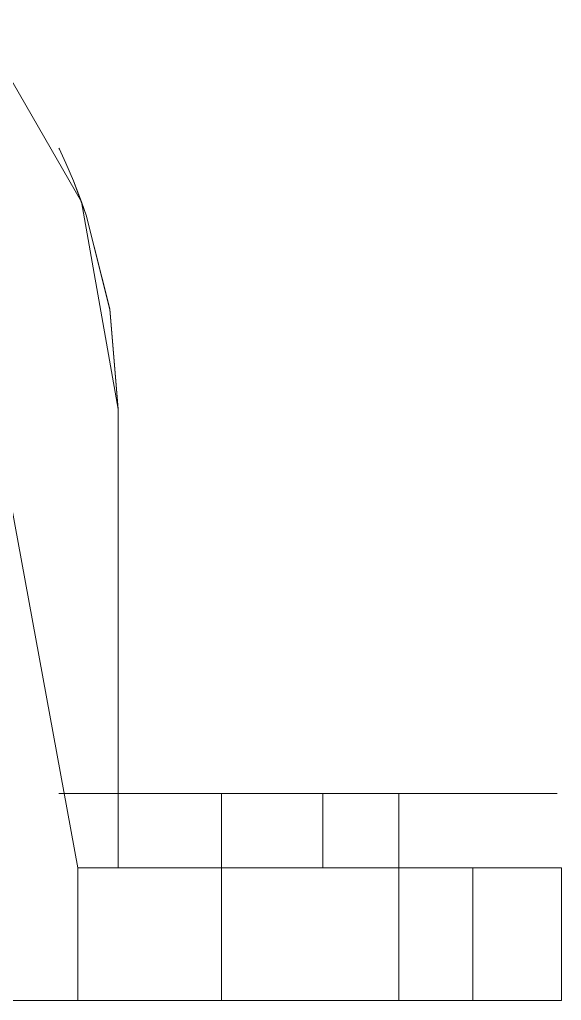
# Model space of a CAD drawing. Header units: millimetres. Extents: x 1246 to 16959, y -13818 to -1371.
# Drawn here: x 7554.5 to 7612.7, y -1500 to -1394.7 of the extents above; entities that cross this region are included whole.
import ezdxf

# ---------------------------------------------------------------- set-up
doc = ezdxf.new("R2010")
doc.units = ezdxf.units.MM
doc.header["$LTSCALE"] = 50
doc.layers.add('pio-Pillow Block - 3D', color=7, linetype='Continuous', lineweight=5)

# ---------------------------------------------------------------- blocks, each defined once
blk = doc.blocks.new('obj-02')
at = {"layer": 'pio-Pillow Block - 3D', "color": 7, "linetype": 'Continuous', "lineweight": 5, "transparency": 33554687}
for points in [[(61.16, 85.76), (49.86, 105.34)], [(49.86, 105.34), (61.16, 85.76)], [(49.86, 105.34), (61.16, 85.76)], [(61.16, 85.76), (49.86, 105.34)], [(58.74, 91.54), (58.79, 91.43)], [(58.79, 91.43), (58.74, 91.54)], [(58.74, 91.54), (58.79, 91.43)], [(58.79, 91.43), (58.74, 91.54)], [(58.94, 91.11), (58.79, 91.43)], [(58.79, 91.43), (58.94, 91.11)], [(58.94, 91.11), (58.79, 91.43)], [(58.79, 91.43), (58.94, 91.11)], [(59.49, 89.92), (58.94, 91.11)], [(58.94, 91.11), (59.49, 89.92)], [(59.49, 89.92), (58.94, 91.11)], [(58.94, 91.11), (59.49, 89.92)], [(59.49, 89.92), (60.29, 88.03)], [(60.29, 88.03), (59.49, 89.92)], [(59.49, 89.92)], [(59.49, 89.92), (60.29, 88.03)], [(60.29, 88.03), (59.49, 89.92)], [(60.29, 88.03), (61.16, 85.76)], [(61.14, 85.75), (60.29, 88.03)], [(61.16, 85.76), (60.29, 88.03)], [(60.29, 88.03), (61.14, 85.75)], [(61.14, 85.75)], [(61.66, 84.33), (61.14, 85.75)], [(61.14, 85.75), (61.66, 84.33)], [(65.09, 63.5), (61.16, 85.76)], [(61.16, 85.76), (65.09, 63.5)], [(61.16, 85.76), (65.09, 63.5)], [(61.16, 85.76)], [(65.09, 63.5), (61.16, 85.76)], [(61.16, 85.76), (61.66, 84.33)], [(61.16, 85.76)], [(61.66, 84.33), (61.16, 85.76)], [(64.19, 74.28), (61.66, 84.33)], [(61.66, 84.33), (64.2, 74.22)], [(61.66, 84.33)], [(61.66, 84.33), (64.19, 74.28), (65.09, 63.5)], [(65.09, 63.5), (64.2, 74.22), (61.66, 84.33)], [(49.81, 63.5), (49.81, 73.79), (60.76, 14.22)], [(60.76, 14.22), (49.81, 73.79), (49.81, 63.5)], [(49.81, 73.79), (60.76, 14.22), (65.09, 14.22), (65.09, 63.5)], [(65.09, 63.5), (65.09, 14.22), (60.76, 14.22), (49.81, 73.79)], [(65.09, 63.5), (65.09, 63.5), (64.19, 74.28)], [(64.2, 74.22)], [(64.2, 74.22), (65.09, 63.5), (65.09, 63.5)], [(60.76, 14.22), (60.76, 0), (49.81, 0), (49.81, 63.5)], [(49.81, 63.5), (49.81, 0), (60.76, 0), (60.76, 14.22)], [(61.66, 22.23), (65.09, 22.23), (65.09, 63.5)], [(65.09, 63.5), (65.09, 22.23), (61.66, 22.23)], [(65.09, 63.5), (65.09, 63.5), (65.09, 22.23), (65.09, 22.23)], [(65.09, 22.23), (65.09, 14.22), (65.09, 14.22), (65.09, 63.5)], [(65.09, 63.5), (65.09, 14.22), (65.09, 14.22), (65.09, 22.23)], [(65.09, 22.23), (65.09, 22.23), (65.09, 63.5), (65.09, 63.5)], [(58.74, 22.23), (59.49, 22.23)], [(58.74, 22.23)], [(58.74, 22.23)], [(59.49, 22.23), (58.74, 22.23)], [(58.74, 22.23)], [(59.49, 22.23), (58.74, 22.23)], [(58.74, 22.23), (59.49, 22.23)], [(59.49, 22.23), (61.66, 22.23)], [(59.49, 22.23)], [(59.49, 22.23)], [(61.66, 22.23), (59.49, 22.23)], [(59.49, 22.23)], [(59.49, 22.23), (61.66, 22.23)], [(61.66, 22.23), (59.49, 22.23)], [(61.66, 22.23), (65.09, 22.23)], [(65.09, 22.23), (61.66, 22.23)], [(87.09, 14.22), (87.09, 22.23), (65.09, 22.23), (65.09, 14.22), (87.09, 14.22)], [(65.09, 14.22), (65.09, 22.23), (87.09, 22.23), (87.09, 14.22), (65.09, 14.22)], [(65.09, 22.23), (87.09, 22.23)], [(87.09, 22.23), (65.09, 22.23)], [(65.09, 22.23), (65.09, 22.23)], [(65.09, 22.23)], [(65.09, 22.23), (65.09, 22.23)], [(67.6, 22.23), (67.6, 22.23)], [(67.6, 22.23)], [(68.64, 22.23), (67.6, 22.23)], [(67.6, 22.23), (68.64, 22.23)], [(67.6, 22.23), (68.64, 22.23)], [(67.6, 22.23), (67.6, 22.23)], [(68.64, 22.23), (67.6, 22.23)], [(70.59, 22.23), (68.64, 22.23)], [(68.64, 22.23), (70.59, 22.23)], [(68.64, 22.23), (70.59, 22.23)], [(70.59, 22.23), (68.64, 22.23)], [(70.59, 22.23), (73.21, 22.23)], [(73.21, 22.23), (70.59, 22.23)], [(70.59, 22.23), (73.21, 22.23)], [(73.21, 22.23), (70.59, 22.23)], [(73.21, 22.23), (76.2, 22.23)], [(76.2, 22.23), (73.21, 22.23)], [(73.21, 22.23), (76.2, 22.23), (76.2, 0), (73.21, 0)], [(76.2, 0), (76.2, 22.23), (73.21, 22.23)], [(76.2, 22.23), (95.25, 22.23)], [(76.2, 22.23)], [(95.25, 22.23), (76.2, 22.23)], [(76.2, 22.23)], [(95.25, 0), (95.25, 22.23), (76.2, 22.23), (76.2, 0), (95.25, 0)], [(76.2, 0), (76.2, 22.23), (95.25, 22.23), (95.25, 0), (76.2, 0)], [(95.83, 22.23), (87.09, 22.23), (87.09, 14.22), (95.83, 14.22)], [(87.09, 14.22), (87.09, 22.23), (95.83, 22.23)], [(95.83, 22.23), (87.09, 22.23)], [(87.09, 22.23), (95.83, 22.23)], [(98.24, 22.23), (95.25, 22.23)], [(95.25, 22.23), (98.24, 22.23)], [(98.24, 22.23), (95.25, 22.23), (95.25, 0), (98.24, 0)], [(95.25, 0), (95.25, 22.23), (98.24, 22.23)], [(103.52, 22.23), (95.83, 22.23)], [(95.83, 22.23), (103.52, 22.23)], [(95.83, 22.23), (103.52, 22.23)], [(103.52, 22.23), (95.83, 22.23)], [(100.86, 22.23), (98.24, 22.23)], [(98.24, 22.23), (100.86, 22.23)], [(100.86, 22.23), (98.24, 22.23)], [(98.24, 22.23), (100.86, 22.23)], [(102.81, 22.23), (100.86, 22.23)], [(100.86, 22.23), (102.81, 22.23)], [(102.81, 22.23), (100.86, 22.23)], [(100.86, 22.23), (102.81, 22.23)], [(103.85, 22.23), (102.81, 22.23)], [(102.81, 22.23), (103.85, 22.23)], [(103.85, 22.23), (102.81, 22.23)], [(102.81, 22.23), (103.85, 22.23)], [(109.23, 22.23), (103.52, 22.23)], [(103.52, 22.23), (109.23, 22.23)], [(103.52, 22.23), (109.23, 22.23)], [(109.23, 22.23), (103.52, 22.23)], [(103.85, 22.23), (103.85, 22.23)], [(103.85, 22.23), (103.85, 22.23)], [(112.26, 22.23), (109.23, 22.23)], [(109.23, 22.23), (112.26, 22.23)], [(109.23, 22.23), (112.26, 22.23)], [(112.26, 22.23), (109.23, 22.23)], [(112.26, 22.23), (112.26, 22.23)], [(112.26, 22.23), (112.26, 22.23)], [(65.09, 14.22), (60.76, 14.22), (60.76, 0)], [(60.76, 0), (60.76, 14.22), (65.09, 14.22)], [(65.09, 14.22), (103.21, 14.22), (103.21, 0), (60.76, 0)], [(60.76, 0), (103.21, 0), (103.21, 14.22), (65.09, 14.22)], [(103.21, 14.22), (65.09, 14.22), (65.09, 14.22), (87.09, 14.22)], [(87.09, 14.22), (65.09, 14.22), (65.09, 14.22), (103.21, 14.22)], [(95.83, 14.22), (87.09, 14.22)], [(87.09, 14.22), (95.83, 14.22)], [(95.83, 14.22), (87.09, 14.22)], [(103.52, 14.22), (95.83, 14.22)], [(95.83, 14.22), (103.52, 14.22)], [(95.83, 14.22), (103.52, 14.22)], [(103.52, 14.22), (95.83, 14.22)], [(103.21, 0), (103.21, 14.22), (106.15, 14.22)], [(106.15, 14.22), (103.21, 14.22), (103.21, 0), (106.15, 0)], [(103.21, 14.22), (106.15, 14.22), (108.8, 14.22)], [(103.21, 14.22)], [(106.15, 14.22), (103.21, 14.22)], [(103.52, 14.22), (109.23, 14.22)], [(103.52, 14.22)], [(109.23, 14.22), (103.52, 14.22)], [(103.52, 14.22), (109.23, 14.22)], [(109.23, 14.22), (103.52, 14.22)], [(106.15, 14.22), (108.8, 14.22)], [(108.8, 14.22), (106.15, 14.22)], [(108.8, 14.22), (106.15, 14.22)], [(108.8, 14.22), (110.9, 14.22)], [(110.9, 14.22), (108.8, 14.22)], [(108.8, 14.22), (110.9, 14.22)], [(112.25, 14.22), (110.9, 14.22), (108.8, 14.22)], [(112.26, 14.22), (109.23, 14.22)], [(109.23, 14.22), (112.26, 14.22)], [(109.23, 14.22), (112.26, 14.22)], [(112.26, 14.22), (109.23, 14.22)], [(110.9, 14.22), (112.25, 14.22)], [(112.25, 14.22), (110.9, 14.22)], [(110.9, 14.22), (112.25, 14.22)], [(112.25, 14.22), (112.71, 14.22), (112.71, 0), (112.25, 0)], [(112.71, 0), (112.71, 14.22), (112.25, 14.22)], [(112.71, 14.22), (112.25, 14.22)], [(112.25, 14.22), (112.71, 14.22)], [(112.26, 14.22), (112.26, 14.22)], [(112.26, 14.22), (112.26, 14.22)], [(112.71, 14.22), (112.71, 14.22), (112.71, 0), (112.71, 0), (112.71, 14.22)], [(112.71, 14.22), (112.71, 14.22)], [(112.71, 14.22)], [(49.81, 0), (60.76, 0)], [(60.76, 0), (49.81, 0)], [(103.21, 0), (60.76, 0)], [(60.76, 0), (103.21, 0)], [(68.64, 0), (67.6, 0)], [(67.6, 0), (67.6, 0)], [(67.6, 0), (68.64, 0)], [(68.64, 0), (67.6, 0)], [(67.6, 0), (67.6, 0)], [(67.6, 0), (68.64, 0)], [(68.64, 0), (70.59, 0)], [(70.59, 0), (68.64, 0)], [(70.59, 0), (68.64, 0)], [(68.64, 0), (70.59, 0)], [(73.21, 0), (70.59, 0)], [(70.59, 0), (73.21, 0)], [(73.21, 0), (70.59, 0)], [(70.59, 0), (73.21, 0)], [(73.21, 0), (76.2, 0)], [(76.2, 0), (73.21, 0)], [(73.21, 0), (76.2, 0)], [(76.2, 0), (95.25, 0)], [(95.25, 0), (76.2, 0)], [(98.24, 0), (95.25, 0)], [(95.25, 0), (98.24, 0)], [(98.24, 0), (95.25, 0)], [(98.24, 0), (100.86, 0)], [(98.24, 0)], [(100.86, 0), (98.24, 0)], [(98.24, 0), (100.86, 0)], [(100.86, 0), (98.24, 0)], [(100.86, 0), (102.81, 0)], [(102.81, 0), (100.86, 0)], [(100.86, 0), (102.81, 0)], [(102.81, 0), (100.86, 0)], [(102.81, 0), (103.85, 0)], [(103.85, 0), (102.81, 0)], [(102.81, 0), (103.85, 0)], [(103.85, 0), (102.81, 0)], [(106.15, 0), (103.21, 0)], [(103.21, 0), (106.15, 0)], [(106.15, 0), (103.21, 0)], [(103.85, 0), (103.85, 0)], [(103.85, 0), (103.85, 0)], [(108.8, 0), (106.15, 0)], [(106.15, 0), (108.8, 0)], [(108.8, 0), (106.15, 0)], [(106.15, 0), (108.8, 0)], [(110.9, 0), (108.8, 0)], [(108.8, 0), (110.9, 0)], [(112.25, 0), (110.9, 0), (108.8, 0)], [(108.8, 0), (110.9, 0), (112.25, 0)], [(112.25, 0), (110.9, 0)], [(110.9, 0), (112.25, 0)], [(112.25, 0), (112.71, 0)], [(112.71, 0), (112.25, 0)], [(112.25, 0), (112.71, 0)], [(112.71, 0)], [(112.71, 0)], [(112.71, 0), (112.71, 0)]]:
    blk.add_lwpolyline(points, dxfattribs=at)

msp = doc.modelspace()

# ---------------------------------------------------------------- block references
at = {"layer": 'pio-Pillow Block - 3D', "color": 7, "transparency": 33554687}
msp.add_blockref('obj-02', (7500, -1500), dxfattribs=at)

doc.saveas('drawing.dxf')
